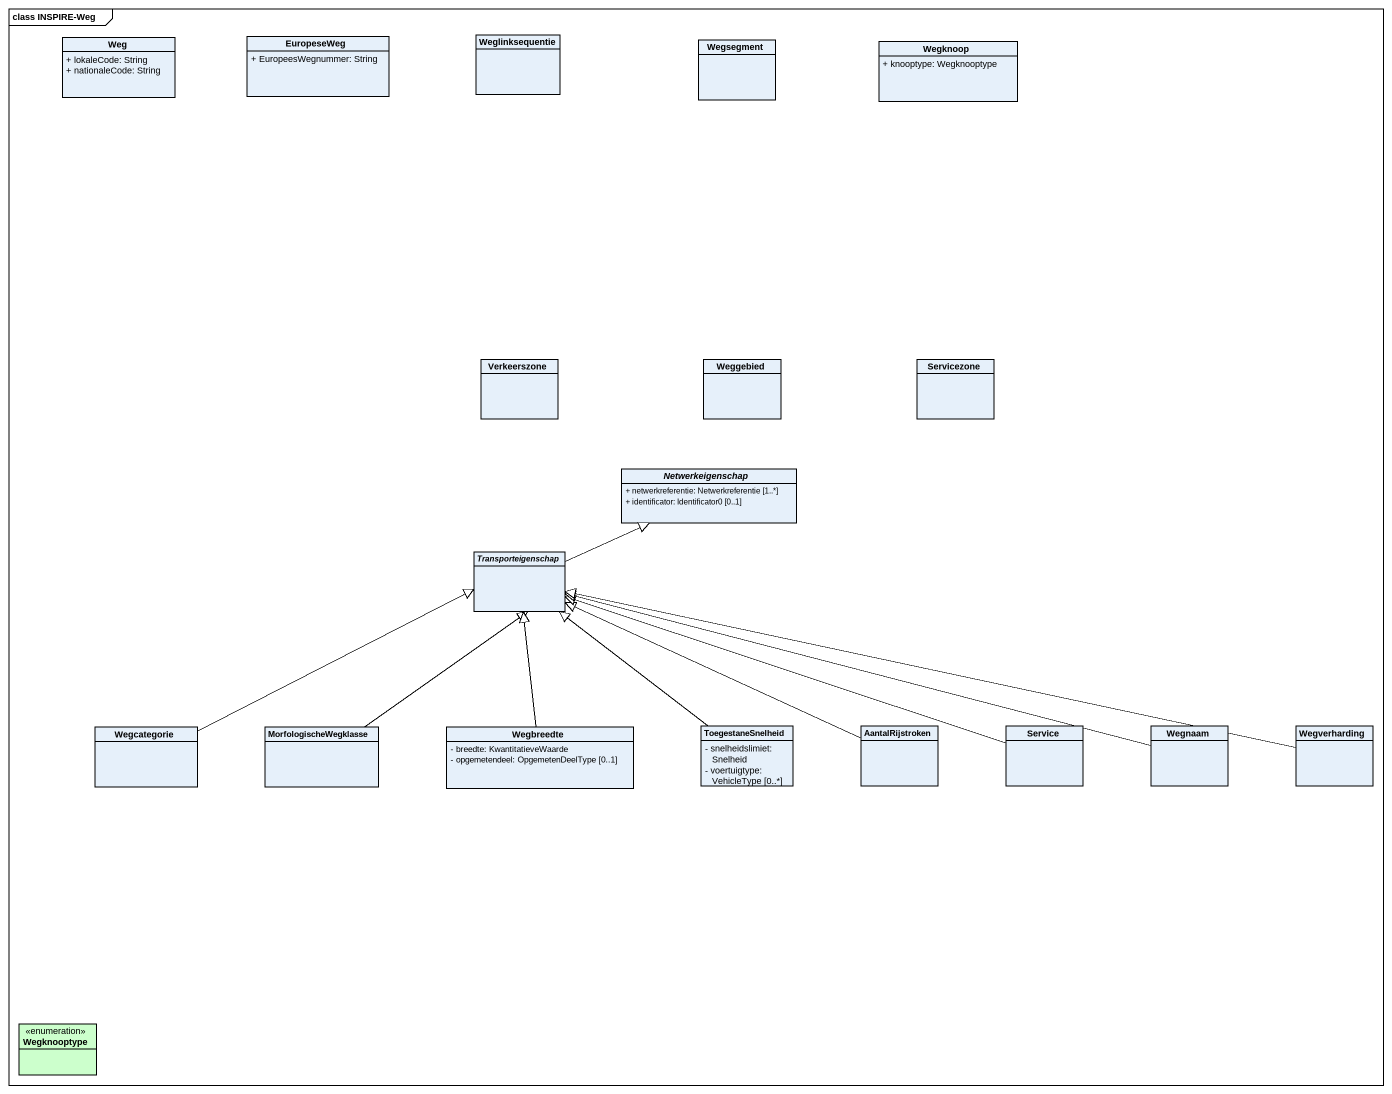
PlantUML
@startuml
mainframe class INSPIRE-Weg
hide circle
hide empty members
skinparam classAttributeIconSize 0
class Weglinksequentie
class Weg {
  + lokaleCode: String
  + nationaleCode: String
}
class EuropeseWeg {
  + EuropeesWegnummer: String
}
class Wegsegment
class Wegknoop {
  + knooptype: Wegknooptype
}
class Verkeerszone
class Weggebied
class Servicezone
abstract class Netwerkeigenschap {
  + netwerkreferentie: Netwerkreferentie [1..*]
  + identificator: Identificator0 [0..1]
}
abstract class Transporteigenschap
class Wegcategorie
class MorfologischeWegklasse
class Wegbreedte {
  - breedte: KwantitatieveWaarde
  - opgemetendeel: OpgemetenDeelType [0..1]
}
class ToegestaneSnelheid {
  - snelheidslimiet: Snelheid
  - voertuigtype: VehicleType [0..*]
}
class AantalRijstroken
class Service
class Wegnaam
class Wegverharding
enum Wegknooptype #CCFFCC
Transporteigenschap -right-|> Netwerkeigenschap
Wegcategorie -right-|> Transporteigenschap
MorfologischeWegklasse -up-|> Transporteigenschap
Wegbreedte -up-|> Transporteigenschap
ToegestaneSnelheid -up-|> Transporteigenschap
AantalRijstroken -left-|> Transporteigenschap
Service -left-|> Transporteigenschap
Wegnaam -left-|> Transporteigenschap
Wegverharding -left-|> Transporteigenschap
@enduml
